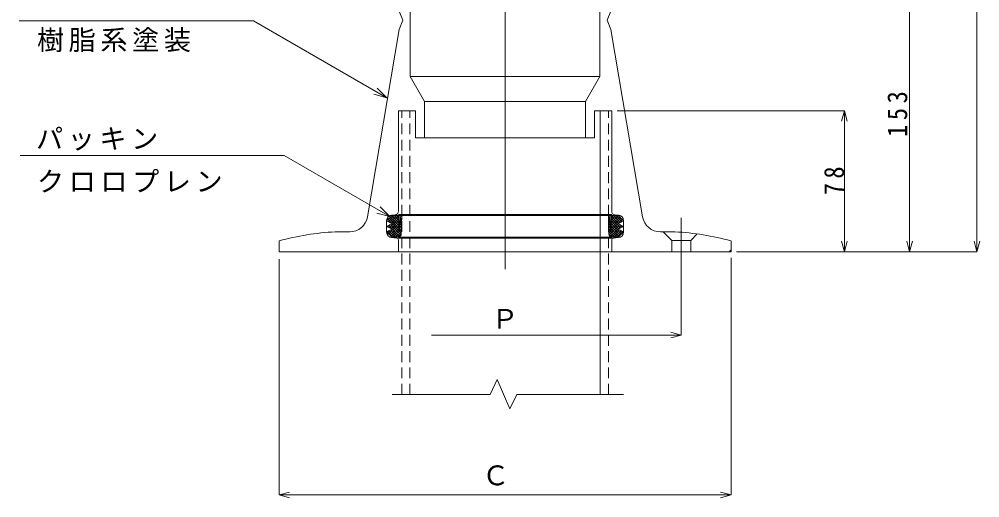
# Model space of a CAD drawing. Units: millimetres on the paper, with parts at other scales. Extents: x -70 to 67, y -119 to 119.
# Drawn here: x -57.2 to 49.1, y -30.9 to 22.1 of the extents above; entities that cross this region are included whole.
import ezdxf
from ezdxf.enums import TextEntityAlignment as Align

# ---------------------------------------------------------------- set-up
doc = ezdxf.new("R2010")
doc.units = ezdxf.units.MM
doc.linetypes.add('CHAIN1', pattern=[8, 5, -1, 1, -1])
doc.linetypes.add('DASHED1', pattern=[1.8, 1.2, -0.6])
doc.layers.add('0-4_その他', color=7, linetype='Continuous', lineweight=18)
doc.styles.add('ＭＳ ゴシック', font='')
doc.styles.get('ＭＳ ゴシック').set_extended_font_data('MS Gothic')

msp = doc.modelspace()

# ---------------------------------------------------------------- linework, layer by layer
at = {"layer": '0-4_その他', "linetype": 'CHAIN1', "lineweight": 9}
for p, q in [((-3.424, 65.072), (-3.424, -5.561)), ((16.076, 0.11), (16.076, -4.77))]:
    msp.add_line(p, q, dxfattribs=at)
at = {"layer": '0-4_その他'}
for p, q in [((-3.424, 61.005), (-3.424, -5.349)), ((48.79, -3.63), (48.79, 52.97)), ((-13.924, 15.77), (-13.924, 50.17)), ((7.076, 15.77), (7.076, 50.17)), ((41.329, -3.63), (41.329, 26.97)), ((-15.124, 20.97), (-18.642, 0.235)), ((8.276, 20.97), (11.793, 0.235)), ((7.076, 15.77), (-13.924, 15.77)), ((-13.924, 15.77), (-12.324, 12.97)), ((7.076, 15.77), (5.476, 12.97)), ((-12.324, 8.97), (-12.324, 12.97)), ((-13.324, 11.97), (-15.224, 11.97)), ((-15.224, 0.84), (-15.224, 11.97)), ((-13.324, 8.97), (-13.324, 11.97)), ((6.476, 8.97), (6.476, 11.97)), ((6.476, 11.97), (8.376, 11.97)), ((7.106, 11.97), (7.106, -19.436)), ((8.376, 0.84), (8.376, 11.97)), ((8.976, 11.97), (34.122, 11.97)), ((34.122, 11.97), (34.122, -3.63)), ((6.476, 8.97), (-13.324, 8.97)), ((-15.924, 0.37), (-16.524, -0.23)), ((-16.368, -0.309), (-15.69, 0.37)), ((-15.124, -1.045), (-16.231, 0.062)), ((-16.202, -0.991), (-15.124, 0.087)), ((-16.179, -0.403), (-15.407, 0.37)), ((9.302, 0.37), (-16.151, 0.37)), ((-15.124, -0.762), (-16.09, 0.204)), ((-15.991, -0.497), (-15.124, 0.37)), ((-15.97, 0.412), (-15.593, 0.441)), ((-15.124, -0.479), (-15.948, 0.345)), ((-15.124, -0.196), (-15.69, 0.37)), ((-15.124, 0.087), (-15.407, 0.37)), ((8.376, 0.47), (-15.224, 0.47)), ((-15.124, -1.43), (-14.96, 0.37)), ((-15.124, 0.37), (-15.124, -1.43)), ((-15.001, -0.073), (-14.861, 0.067)), ((-14.972, 0.238), (-14.854, 0.356)), ((-14.854, 0.37), (-14.9, -1.64)), ((8.006, 0.37), (8.052, -1.64)), ((8.124, 0.238), (8.006, 0.356)), ((8.153, -0.073), (8.013, 0.067)), ((8.276, -1.43), (8.112, 0.37)), ((9.143, -0.497), (8.276, 0.37)), ((8.276, 0.087), (8.559, 0.37)), ((8.276, -0.196), (8.842, 0.37)), ((8.276, 0.37), (8.276, -1.43)), ((8.276, -0.479), (9.1, 0.345)), ((8.276, -0.762), (9.242, 0.204)), ((9.354, -0.991), (8.276, 0.087)), ((8.276, -1.045), (9.383, 0.062)), ((9.331, -0.403), (8.559, 0.37)), ((9.122, 0.412), (8.745, 0.441)), ((9.52, -0.309), (8.842, 0.37)), ((9.076, 0.37), (9.676, -0.23)), ((16.076, 0.11), (16.076, -5.87)), ((-16.524, -1.475), (-16.524, -0.186)), ((-15.924, -0.53), (-16.524, -0.23)), ((-16.484, -0.251), (-16.514, -0.22)), ((-16.415, -0.885), (-16.488, -0.812)), ((-16.391, -0.897), (-16.124, -0.63)), ((-14.898, -1.553), (-16.373, -0.079)), ((-16.3, -1.655), (-15.124, -0.479)), ((-15.083, -1.935), (-16.299, -0.718)), ((-16.158, -1.796), (-15.124, -0.762)), ((-14.923, -1.811), (-16.111, -0.624)), ((-16.017, -1.938), (-15.124, -1.045)), ((-16.014, -1.086), (-15.124, -0.196)), ((-15.085, -1.006), (-14.881, -0.801)), ((-14.885, -1), (-15.068, -0.817)), ((-15.057, -0.695), (-14.874, -0.512)), ((-14.879, -0.724), (-15.045, -0.558)), ((-15.029, -0.384), (-14.868, -0.223)), ((-14.873, -0.447), (-15.021, -0.299)), ((-14.866, -0.171), (-14.998, -0.04)), ((8.018, -0.171), (8.15, -0.04)), ((8.181, -0.384), (8.02, -0.223)), ((8.025, -0.447), (8.173, -0.299)), ((8.209, -0.695), (8.026, -0.512)), ((8.031, -0.724), (8.197, -0.558)), ((8.237, -1.006), (8.033, -0.801)), ((8.037, -1), (8.22, -0.817)), ((8.05, -1.553), (9.524, -0.079)), ((8.075, -1.811), (9.263, -0.624)), ((8.234, -1.935), (9.451, -0.718)), ((9.165, -1.086), (8.276, -0.196)), ((9.452, -1.655), (8.276, -0.479)), ((9.31, -1.796), (8.276, -0.762)), ((9.169, -1.938), (8.276, -1.045)), ((9.076, -0.53), (9.676, -0.23)), ((9.543, -0.897), (9.276, -0.63)), ((9.567, -0.885), (9.64, -0.812)), ((9.636, -0.251), (9.666, -0.22)), ((9.676, -1.475), (9.676, -0.186)), ((-22.223, -1.43), (-20.613, -1.43)), ((-15.835, -2.03), (-16.465, -1.401)), ((-16.441, -1.513), (-16.193, -1.265)), ((-15.552, -2.03), (-16.276, -1.307)), ((9.302, -2.03), (-16.151, -2.03)), ((-15.279, -2.021), (-16.088, -1.212)), ((-15.97, -2.073), (-15.409, -2.116)), ((-15.827, -2.03), (-14.888, -1.091)), ((-15.544, -2.03), (-14.894, -1.38)), ((-15.231, -2), (-14.901, -1.67)), ((-14.892, -1.277), (-15.092, -1.077)), ((8.979, -2.03), (8.039, -1.091)), ((8.044, -1.277), (8.244, -1.077)), ((8.696, -2.03), (8.046, -1.38)), ((8.383, -2), (8.053, -1.67)), ((8.431, -2.021), (9.24, -1.212)), ((9.122, -2.073), (8.561, -2.116)), ((8.704, -2.03), (9.428, -1.307)), ((8.987, -2.03), (9.617, -1.401)), ((9.593, -1.513), (9.345, -1.265)), ((15.375, -1.43), (13.765, -1.43)), ((15.026, -2.38), (14.076, -1.43)), ((17.126, -2.38), (17.838, -1.668)), ((-28.424, -3.63), (-28.424, -2.43)), ((8.376, -2.13), (-15.224, -2.13)), ((-15.224, -3.63), (-15.224, -2.316)), ((8.376, -3.63), (8.376, -2.316)), ((15.026, -3.63), (15.026, -2.38)), ((17.126, -2.38), (15.026, -2.38)), ((17.126, -3.63), (17.126, -2.38)), ((21.576, -3.63), (21.576, -2.43)), ((21.576, -3.63), (-28.424, -3.63)), ((21.356, -3.63), (21.576, -3.411)), ((22.176, -3.63), (48.79, -3.63)), ((-28.424, -4.469), (-28.424, -30.544)), ((21.576, -4.313), (21.576, -30.544)), ((16.076, -5.87), (16.076, -12.855)), ((16.076, -12.855), (-11.564, -12.855)), ((21.576, -30.544), (-28.424, -30.544))]:
    msp.add_line(p, q, dxfattribs=at)
at = {"layer": '0-4_その他', "lineweight": 9}
for p, q in [((-31.239, 21.924), (-57.175, 21.924)), ((-16.494, 13.411), (-31.239, 21.924)), ((-16.494, 13.411), (-17.555, 14.472)), ((-16.494, 13.411), (-17.943, 13.799)), ((-27.877, 7.014), (-57.051, 7.014)), ((-16.172, 0.256), (-27.877, 7.014)), ((-16.172, 0.256), (-17.232, 1.316)), ((-16.172, 0.256), (-17.62, 0.644))]:
    msp.add_line(p, q, dxfattribs=at)
at = {"layer": '0-4_その他', "linetype": 'DASHED1', "lineweight": 9}
for p, q in [((-14.854, -19.436), (-14.854, 11.97)), ((-13.954, -19.436), (-13.954, 11.97)), ((7.106, -19.436), (7.106, 11.97)), ((8.006, -19.436), (8.006, 11.97))]:
    msp.add_line(p, q, dxfattribs=at)
at = {"layer": '0-4_その他'}
for points in [[(-15.124, 22.97), (-14.724, 21.97), (-15.124, 20.97)], [(8.276, 22.97), (7.876, 21.97), (8.276, 20.97)], [(5.476, 8.97), (5.476, 12.97), (-12.324, 12.97)], [(34.432, 10.81), (34.122, 11.97), (33.811, 10.81)], [(-15.924, -0.53), (-16.524, -0.83), (-15.924, -1.13), (-16.524, -1.43), (-15.924, -2.03)], [(9.076, -0.53), (9.676, -0.83), (9.076, -1.13), (9.676, -1.43), (9.076, -2.03)], [(33.811, -2.471), (34.122, -3.63), (34.432, -2.471)], [(41.019, -2.471), (41.329, -3.63), (41.64, -2.471)], [(48.48, -2.471), (48.79, -3.63), (49.101, -2.471)], [(14.917, -13.166), (16.076, -12.855), (14.917, -12.545)], [(9.676, -19.436), (-2.104, -19.436), (-2.904, -20.996), (-4.284, -17.776), (-5.064, -19.436), (-15.904, -19.436)], [(-27.265, -30.234), (-28.424, -30.544), (-27.265, -30.855)], [(20.417, -30.855), (21.576, -30.544), (20.417, -30.234)]]:
    msp.add_lwpolyline(points, dxfattribs=at)
for centre, radius, start, end in [((-20.613, 0.57), 2, 270, 350.37184), ((-15.924, -0.186), 0.6, 94.39871, 180), ((-15.624, 0.84), 0.4, 274.39871, 360), ((8.776, 0.84), 0.4, 180, 265.60129), ((9.076, -0.186), 0.6, 0, 85.60129), ((13.765, 0.57), 2, 189.62816, 270), ((-20.574, -31.385), 30, 93.15193, 105.16994), ((-15.924, -1.475), 0.6, 180, 265.60129), ((-15.424, -2.316), 0.2, 0, 85.60129), ((-15.3, -1.63), 0.4, 270, 358.68656), ((8.452, -1.63), 0.4, 181.31344, 270), ((8.576, -2.316), 0.2, 94.39871, 180), ((9.076, -1.475), 0.6, 274.39871, 0), ((13.725, -31.385), 30, 74.83006, 86.84807)]:
    msp.add_arc(centre, radius, start, end, dxfattribs=at)

# ---------------------------------------------------------------- texts
at = {"layer": '0-4_その他', "style": 'ＭＳ ゴシック'}
for s, p in [('Ｐ', (-4.938, -12.82)), ('Ｃ', (-5.965, -30.135))]:
    msp.add_text(s, height=2.199, dxfattribs=at).set_placement(p, align=Align.BOTTOM_LEFT)
at = {"layer": '0-4_その他', "char_height": 2.199, "attachment_point": 7, "style": 'ＭＳ ゴシック'}
for s, insert in [('\\T1.17;樹脂系塗装', (-55.21, 18.441)), ('\\T1.17;パッキン', (-55.32, 7.552)), ('\\T1.17;クロロプレン', (-55.215, 2.915))]:
    msp.add_mtext(s, dxfattribs=dict(at, insert=insert))
at = {"layer": '0-4_その他', "char_height": 2.199, "attachment_point": 7, "rotation": 90, "style": 'ＭＳ ゴシック'}
for s, insert in [('\\T1.38;\\W0.9;153', (41.105, 9.067)), ('\\T1.36;\\W0.9;78', (34.104, 2.626))]:
    msp.add_mtext(s, dxfattribs=dict(at, insert=insert))

doc.saveas('drawing.dxf')
